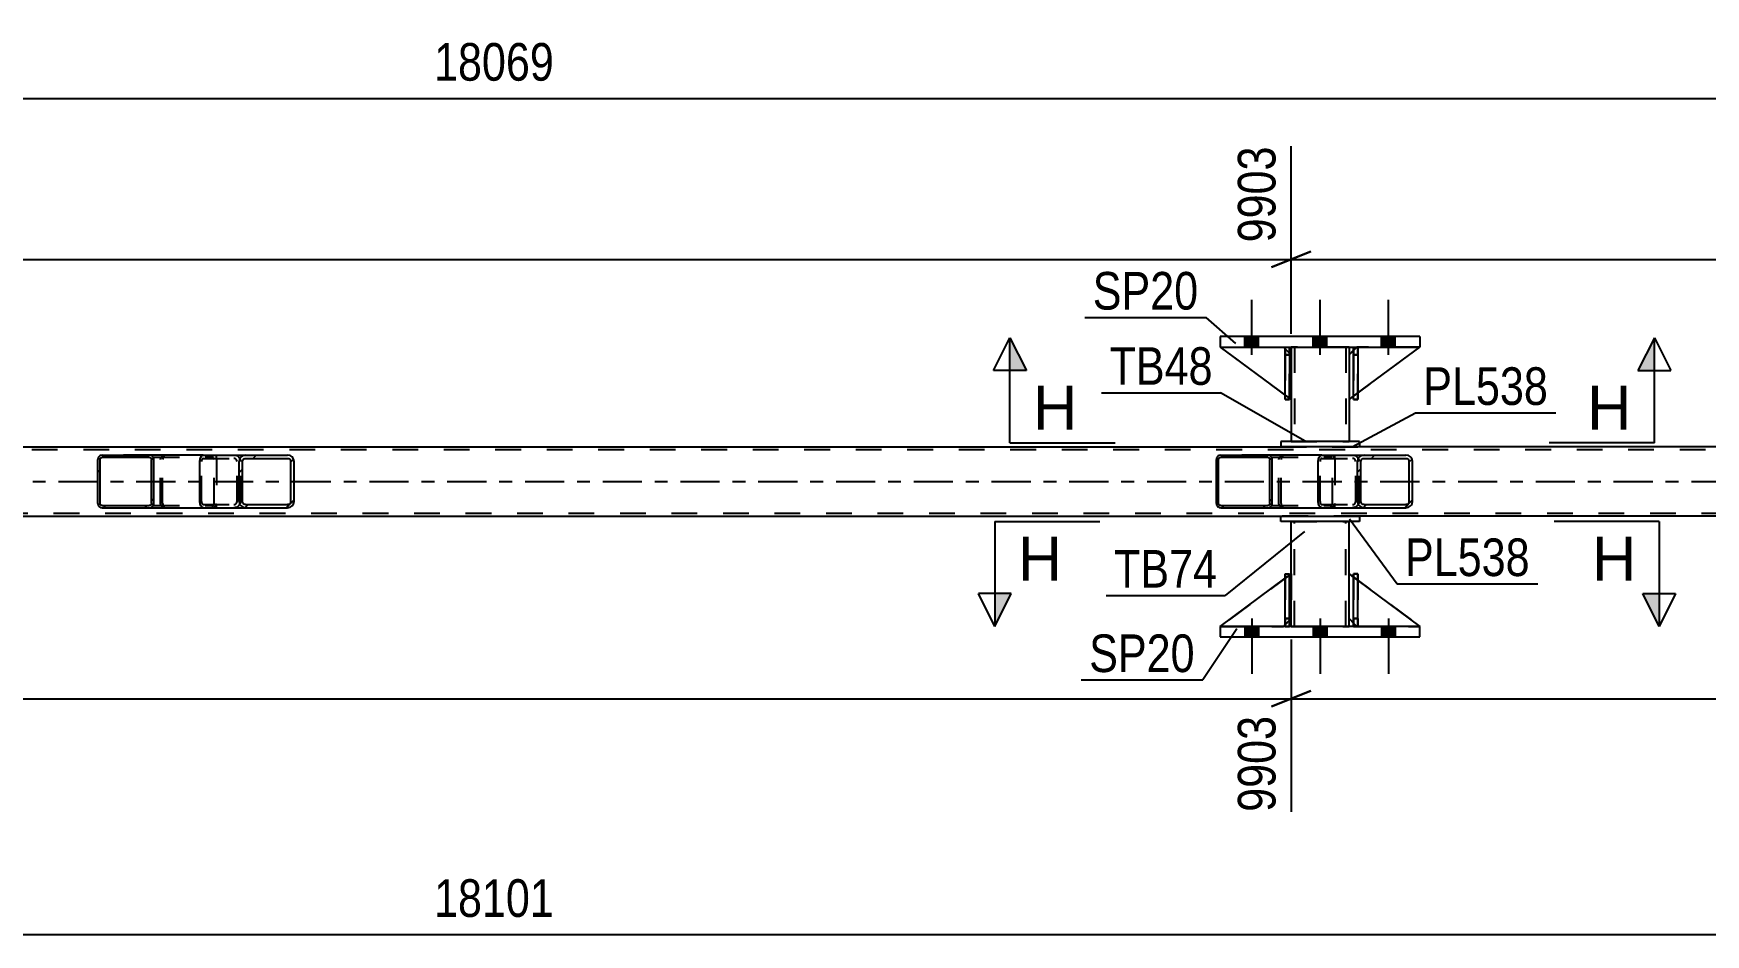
# Model space of a CAD drawing. Header units: millimetres. Extents: x 0 to 841, y 0 to 594.
# Drawn here: x 399.7 to 527, y 221.3 to 289.9 of the extents above; entities that cross this region are included whole.
import ezdxf

# ---------------------------------------------------------------- set-up
doc = ezdxf.new("R2010")
doc.units = ezdxf.units.MM
doc.linetypes.add('DXK_LINE_DOT2', pattern=[3.9198, 1.9599, -1.9599])
doc.linetypes.add('DXK_LINE_DOT3', pattern=[5.9187, 2.979, -0.9799, 0.9799, -0.9799])
doc.styles.add('Arial', font='ARIAL.TTF', dxfattribs={"height": 0.2})
doc.styles.add('Arial Narrow', font='ARIALN.TTF', dxfattribs={"height": 0.2})

# ---------------------------------------------------------------- blocks, each defined once
blk = doc.blocks.new('Part-318889761-4547 - 4349')
at = {"color": 2, "linetype": 'Continuous'}
for p, q in [((505.28, 244.75), (490.08, 244.75)), ((490.08, 244.75), (490.08, 243.95)), ((505.28, 243.95), (505.28, 244.75)), ((490.08, 243.95), (505.28, 243.95))]:
    blk.add_line(p, q, dxfattribs=at)
blk = doc.blocks.new('Part-318889761-4552 - 4349')
at = {"color": 2, "linetype": 'Continuous'}
for p, q in [((505.28, 266.83), (490.08, 266.83)), ((490.08, 266.83), (490.08, 266.03)), ((490.08, 266.03), (505.28, 266.03)), ((505.28, 266.83), (505.28, 266.03))]:
    blk.add_line(p, q, dxfattribs=at)
blk = doc.blocks.new('Bolt-318889761-4424 - 4349')
at = {"linetype": 'Continuous'}
for points in [[(491.96, 266.03), (493, 266.03), (493, 266.83), (491.96, 266.83)], [(491.96, 266.03), (493, 266.03), (493, 266.83), (491.96, 266.83)], [(491.96, 266.03), (493, 266.03), (493, 266.83), (491.96, 266.83)], [(497.16, 266.03), (498.2, 266.03), (498.2, 266.83), (497.16, 266.83)], [(497.16, 266.03), (498.2, 266.03), (498.2, 266.83), (497.16, 266.83)], [(502.36, 266.03), (503.4, 266.03), (503.4, 266.83), (502.36, 266.83)], [(502.36, 266.03), (503.4, 266.03), (503.4, 266.83), (502.36, 266.83)], [(502.36, 266.03), (503.4, 266.03), (503.4, 266.83), (502.36, 266.83)]]:
    blk.add_hatch(color=1, dxfattribs=at).paths.add_polyline_path(points)
at = {"color": 1, "linetype": 'Continuous'}
for p, q in [((492.48, 265.43), (492.48, 269.63)), ((492.48, 265.43), (492.48, 269.63)), ((492.48, 265.43), (492.48, 269.63)), ((497.68, 265.43), (497.68, 269.63)), ((497.68, 265.43), (497.68, 269.63)), ((502.88, 265.43), (502.88, 269.63)), ((502.88, 265.43), (502.88, 269.63)), ((502.88, 265.43), (502.88, 269.63)), ((491.96, 266.03), (491.96, 266.83)), ((491.96, 266.03), (491.96, 266.83)), ((491.96, 266.03), (491.96, 266.83)), ((493, 266.03), (493, 266.83)), ((493, 266.03), (493, 266.83)), ((493, 266.03), (493, 266.83)), ((497.16, 266.03), (497.16, 266.83)), ((497.16, 266.03), (497.16, 266.83)), ((498.2, 266.03), (498.2, 266.83)), ((498.2, 266.03), (498.2, 266.83)), ((502.36, 266.03), (502.36, 266.83)), ((502.36, 266.03), (502.36, 266.83)), ((502.36, 266.03), (502.36, 266.83)), ((503.4, 266.03), (503.4, 266.83)), ((503.4, 266.03), (503.4, 266.83)), ((503.4, 266.03), (503.4, 266.83))]:
    blk.add_line(p, q, dxfattribs=at)
blk = doc.blocks.new('Part-318889761-4557 - 4349')
at = {"color": 2, "linetype": 'Continuous'}
for p, q in [((500.23, 244.75), (500.23, 248.75)), ((500.23, 248.75), (500.55, 248.75)), ((500.55, 244.75), (500.55, 248.75)), ((500.23, 244.75), (500.23, 244.75)), ((500.23, 244.75), (500.55, 244.75))]:
    blk.add_line(p, q, dxfattribs=at)
at = {"color": 7, "linetype": 'DXK_LINE_DOT2'}
for p, q in [((500.23, 248.75), (500.23, 245.35)), ((500.55, 245.35), (500.55, 248.75)), ((500.23, 245.35), (500.23, 244.75)), ((500.23, 245.35), (500.55, 245.35)), ((500.55, 244.75), (500.55, 245.35))]:
    blk.add_line(p, q, dxfattribs=at)
blk = doc.blocks.new('Part-318889761-4434 - 4349')
at = {"linetype": 'Continuous'}
h = blk.add_hatch(dxfattribs=at)
h.set_pattern_fill('', scale=0.7, style=0, pattern_type=0)
h.set_pattern_definition([(45, (504.6769, 257.496), (-1.57154, 1.57154), [])])
h.paths.add_polyline_path([(504.72, 257.31), (504.68, 257.5), (504.57, 257.65), (504.4, 257.76), (504.21, 257.79), (501.03, 257.79), (500.84, 257.76), (500.67, 257.65), (500.56, 257.5), (500.53, 257.31), (500.53, 254.27), (500.56, 254.09), (500.67, 253.93), (500.84, 253.83), (501.03, 253.79), (504.21, 253.79), (504.4, 253.83), (504.57, 253.93), (504.68, 254.09), (504.72, 254.27)])
h.paths.add_polyline_path([(504.44, 254.18), (504.39, 254.1), (504.31, 254.05), (504.21, 254.03), (501.03, 254.03), (500.93, 254.05), (500.85, 254.1), (500.8, 254.18), (500.78, 254.27), (500.78, 257.31), (500.8, 257.4), (500.85, 257.48), (500.93, 257.53), (501.03, 257.55), (504.21, 257.55), (504.31, 257.53), (504.39, 257.48), (504.44, 257.4), (504.46, 257.31), (504.46, 254.27)])
at = {"color": 2, "linetype": 'Continuous'}
for p, q in [((497.53, 257.31), (497.55, 257.5)), ((497.53, 254.27), (497.53, 257.31)), ((497.55, 257.5), (497.61, 257.65)), ((497.61, 257.65), (497.7, 257.76)), ((497.7, 257.76), (497.8, 257.79)), ((497.8, 257.79), (501.03, 257.79)), ((500.56, 257.5), (500.53, 257.31)), ((500.53, 254.27), (500.53, 257.31)), ((500.78, 257.31), (500.8, 257.4)), ((500.78, 254.27), (500.78, 257.31)), ((500.8, 257.4), (500.85, 257.48)), ((501.03, 257.79), (500.84, 257.76)), ((500.85, 257.48), (500.93, 257.53)), ((500.93, 257.53), (501.03, 257.55)), ((501.03, 257.79), (504.21, 257.79)), ((501.03, 257.55), (504.21, 257.55)), ((504.4, 257.76), (504.21, 257.79)), ((504.21, 257.55), (504.31, 257.53)), ((504.31, 257.53), (504.39, 257.48)), ((504.39, 257.48), (504.44, 257.4)), ((504.44, 257.4), (504.46, 257.31)), ((504.46, 254.27), (504.46, 257.31)), ((504.72, 257.31), (504.68, 257.5)), ((504.72, 254.27), (504.72, 257.31)), ((497.55, 254.09), (497.53, 254.27)), ((497.61, 253.93), (497.55, 254.09)), ((497.7, 253.83), (497.61, 253.93)), ((497.8, 253.79), (497.7, 253.83)), ((497.8, 253.79), (501.03, 253.79)), ((500.53, 254.27), (500.56, 254.09)), ((500.8, 254.18), (500.78, 254.27)), ((500.85, 254.1), (500.8, 254.18)), ((500.84, 253.83), (501.03, 253.79)), ((500.93, 254.05), (500.85, 254.1)), ((501.03, 254.03), (500.93, 254.05)), ((501.03, 254.03), (504.21, 254.03)), ((501.03, 253.79), (504.21, 253.79)), ((504.31, 254.05), (504.21, 254.03)), ((504.21, 253.79), (504.4, 253.83)), ((504.39, 254.1), (504.31, 254.05)), ((504.44, 254.18), (504.39, 254.1)), ((504.46, 254.27), (504.44, 254.18)), ((504.68, 254.09), (504.72, 254.27))]:
    blk.add_line(p, q, dxfattribs=at)
at = {"color": 7, "linetype": 'DXK_LINE_DOT2'}
for p, q in [((497.68, 257.4), (497.67, 257.31)), ((497.67, 254.27), (497.67, 257.31)), ((497.71, 257.48), (497.68, 257.4)), ((497.75, 257.53), (497.71, 257.48)), ((497.8, 257.55), (497.75, 257.53)), ((497.8, 257.55), (504.21, 257.55)), ((498.79, 257.55), (498.79, 257.79)), ((500.14, 257.79), (500.33, 257.76)), ((500.23, 257.53), (500.14, 257.55)), ((500.31, 257.48), (500.23, 257.53)), ((500.37, 257.4), (500.31, 257.48)), ((500.39, 257.31), (500.37, 257.4)), ((500.39, 254.27), (500.39, 257.31)), ((500.6, 257.5), (500.64, 257.31)), ((500.64, 254.27), (500.64, 257.31)), ((501.03, 257.79), (504.21, 257.79)), ((497.67, 254.27), (497.68, 254.18)), ((497.68, 254.18), (497.71, 254.1)), ((497.71, 254.1), (497.75, 254.05)), ((497.75, 254.05), (497.8, 254.03)), ((497.8, 254.03), (504.21, 254.03)), ((498.79, 253.79), (498.79, 254.03)), ((500.14, 254.03), (500.23, 254.05)), ((500.33, 253.83), (500.14, 253.79)), ((500.23, 254.05), (500.31, 254.1)), ((500.31, 254.1), (500.37, 254.18)), ((500.37, 254.18), (500.39, 254.27)), ((500.64, 254.27), (500.6, 254.09)), ((501.03, 253.79), (504.21, 253.79))]:
    blk.add_line(p, q, dxfattribs=at)
for centre, start, end in [((500.15, 257.3), 23.8494, 68.8059), ((500.15, 254.29), 291.1941, 336.1506)]:
    blk.add_arc(centre, 0.492, start, end, dxfattribs=at)
at = {"color": 2, "linetype": 'Continuous'}
for centre, start, end in [((501.01, 257.3), 111.1941, 156.1506), ((504.23, 257.3), 23.8494, 68.8059), ((501.01, 254.29), 203.8494, 248.8059), ((504.23, 254.29), 291.1941, 336.1506)]:
    blk.add_arc(centre, 0.492, start, end, dxfattribs=at)
blk = doc.blocks.new('Bolt-318889761-4423 - 4349')
at = {"linetype": 'Continuous'}
for points in [[(493, 244.75), (491.96, 244.75), (491.96, 243.95), (493, 243.95)], [(493, 244.75), (491.96, 244.75), (491.96, 243.95), (493, 243.95)], [(493, 244.75), (491.96, 244.75), (491.96, 243.95), (493, 243.95)], [(498.2, 244.75), (497.16, 244.75), (497.16, 243.95), (498.2, 243.95)], [(498.2, 244.75), (497.16, 244.75), (497.16, 243.95), (498.2, 243.95)], [(503.4, 244.75), (502.36, 244.75), (502.36, 243.95), (503.4, 243.95)], [(503.4, 244.75), (502.36, 244.75), (502.36, 243.95), (503.4, 243.95)], [(503.4, 244.75), (502.36, 244.75), (502.36, 243.95), (503.4, 243.95)]]:
    blk.add_hatch(color=1, dxfattribs=at).paths.add_polyline_path(points)
at = {"color": 1, "linetype": 'Continuous'}
for p, q in [((491.96, 244.75), (491.96, 243.95)), ((491.96, 244.75), (491.96, 243.95)), ((491.96, 244.75), (491.96, 243.95)), ((492.48, 245.35), (492.48, 241.15)), ((492.48, 245.35), (492.48, 241.15)), ((492.48, 245.35), (492.48, 241.15)), ((493, 244.75), (493, 243.95)), ((493, 244.75), (493, 243.95)), ((493, 244.75), (493, 243.95)), ((497.16, 244.75), (497.16, 243.95)), ((497.16, 244.75), (497.16, 243.95)), ((497.68, 245.35), (497.68, 241.15)), ((497.68, 245.35), (497.68, 241.15)), ((498.2, 244.75), (498.2, 243.95)), ((498.2, 244.75), (498.2, 243.95)), ((502.36, 244.75), (502.36, 243.95)), ((502.36, 244.75), (502.36, 243.95)), ((502.36, 244.75), (502.36, 243.95)), ((502.88, 245.35), (502.88, 241.15)), ((502.88, 245.35), (502.88, 241.15)), ((502.88, 245.35), (502.88, 241.15)), ((503.4, 244.75), (503.4, 243.95)), ((503.4, 244.75), (503.4, 243.95)), ((503.4, 244.75), (503.4, 243.95))]:
    blk.add_line(p, q, dxfattribs=at)
blk = doc.blocks.new('Part-318889761-4553 - 4349')
at = {"color": 2, "linetype": 'Continuous'}
for p, q in [((499.88, 245.35), (499.88, 248.75)), ((499.88, 248.75), (500.23, 248.49)), ((500.55, 248.25), (505.28, 244.75)), ((499.88, 245.35), (500.23, 245))]:
    blk.add_line(p, q, dxfattribs=at)
at = {"color": 7, "linetype": 'DXK_LINE_DOT2'}
for p, q in [((500.23, 248.49), (500.55, 248.25)), ((500.23, 245), (500.48, 244.75)), ((500.48, 244.75), (505.28, 244.75)), ((505.28, 244.75), (505.28, 244.75)), ((505.28, 244.75), (505.28, 244.75))]:
    blk.add_line(p, q, dxfattribs=at)
blk = doc.blocks.new('Part-318889761-4554 - 4349')
at = {"color": 7, "linetype": 'DXK_LINE_DOT2'}
for p, q in [((499.88, 245.35), (499.88, 248.75)), ((499.88, 248.75), (505.28, 244.75)), ((500.48, 244.75), (499.88, 245.35)), ((505.28, 244.75), (500.48, 244.75))]:
    blk.add_line(p, q, dxfattribs=at)
blk = doc.blocks.new('Part-318889761-4556 - 4349')
at = {"color": 7, "linetype": 'DXK_LINE_DOT2'}
for p, q in [((495.48, 248.75), (490.08, 244.75)), ((495.48, 245.35), (495.48, 248.75)), ((495.48, 248.75), (495.48, 245.35)), ((490.08, 244.75), (494.88, 244.75)), ((494.88, 244.75), (495.48, 245.35)), ((495.48, 245.35), (494.88, 244.75)), ((495.48, 245.35), (495.48, 245.35))]:
    blk.add_line(p, q, dxfattribs=at)
blk = doc.blocks.new('Part-318889761-4433 - 4349')
at = {"color": 2, "linetype": 'Continuous'}
for p, q in [((245.46, 258.43), (494.68, 258.43)), ((664.95, 258.43), (500.68, 258.43)), ((245.46, 253.15), (494.68, 253.15)), ((664.95, 253.15), (500.68, 253.15))]:
    blk.add_line(p, q, dxfattribs=at)
at = {"color": 7, "linetype": 'DXK_LINE_DOT2'}
for p, q in [((762.2, 258.43), (494.68, 258.43)), ((494.68, 258.43), (500.68, 258.43)), ((762.2, 258.19), (99.45, 258.19)), ((99.45, 253.39), (762.2, 253.39)), ((500.68, 253.15), (494.68, 253.15))]:
    blk.add_line(p, q, dxfattribs=at)
at = {"color": 7, "linetype": 'DXK_LINE_DOT3'}
blk.add_line((99.79, 255.79), (762.2, 255.79), dxfattribs=at)
blk = doc.blocks.new('Part-318889761-4436 - 4349')
at = {"linetype": 'Continuous'}
h = blk.add_hatch(dxfattribs=at)
h.set_pattern_fill('', scale=0.7, style=0, pattern_type=0)
h.set_pattern_definition([(45, (494.0082, 257.5947), (-1.57154, 1.57154), [])])
h.paths.add_polyline_path([(494.03, 257.47), (494.01, 257.59), (493.93, 257.7), (493.82, 257.77), (493.69, 257.79), (490.12, 257.79), (489.99, 257.77), (489.88, 257.7), (489.8, 257.59), (489.78, 257.47), (489.78, 254.11), (489.8, 253.99), (489.88, 253.89), (489.99, 253.82), (490.12, 253.79), (493.69, 253.79), (493.82, 253.82), (493.93, 253.89), (494.01, 253.99), (494.03, 254.11)])
h.paths.add_polyline_path([(493.85, 254.05), (493.81, 254), (493.76, 253.96), (493.69, 253.95), (490.12, 253.95), (490.05, 253.96), (490, 254), (489.96, 254.05), (489.95, 254.11), (489.95, 257.47), (489.96, 257.53), (490, 257.59), (490.05, 257.62), (490.12, 257.63), (493.69, 257.63), (493.76, 257.62), (493.81, 257.59), (493.85, 257.53), (493.86, 257.47), (493.86, 254.11)])
at = {"color": 2, "linetype": 'Continuous'}
for p, q in [((489.8, 257.59), (489.78, 257.47)), ((489.78, 254.11), (489.78, 257.47)), ((489.95, 257.47), (489.96, 257.53)), ((489.95, 254.11), (489.95, 257.47)), ((489.96, 257.53), (490, 257.59)), ((490.12, 257.79), (489.99, 257.77)), ((490, 257.59), (490.05, 257.62)), ((490.05, 257.62), (490.12, 257.63)), ((490.12, 257.79), (493.69, 257.79)), ((490.12, 257.63), (493.69, 257.63)), ((497.8, 257.79), (493.69, 257.79)), ((493.82, 257.77), (493.69, 257.79)), ((493.69, 257.63), (493.76, 257.62)), ((493.76, 257.62), (493.81, 257.59)), ((493.81, 257.59), (493.85, 257.53)), ((493.85, 257.53), (493.86, 257.47)), ((493.86, 254.11), (493.86, 257.47)), ((494.03, 257.47), (494.01, 257.59)), ((494.03, 254.11), (494.03, 257.47)), ((489.78, 254.11), (489.8, 253.99)), ((489.96, 254.05), (489.95, 254.11)), ((490, 254), (489.96, 254.05)), ((489.99, 253.82), (490.12, 253.79)), ((490.05, 253.96), (490, 254)), ((490.12, 253.95), (490.05, 253.96)), ((490.12, 253.95), (493.69, 253.95)), ((490.12, 253.79), (493.69, 253.79)), ((493.76, 253.96), (493.69, 253.95)), ((493.69, 253.79), (493.82, 253.82)), ((493.69, 253.79), (497.8, 253.79)), ((493.81, 254), (493.76, 253.96)), ((493.85, 254.05), (493.81, 254)), ((493.86, 254.11), (493.85, 254.05)), ((494.01, 253.99), (494.03, 254.11))]:
    blk.add_line(p, q, dxfattribs=at)
at = {"color": 7, "linetype": 'DXK_LINE_DOT2'}
for p, q in [((493.69, 257.79), (490.12, 257.79)), ((490.12, 257.63), (498.45, 257.63)), ((494.54, 257.47), (494.56, 257.59)), ((494.54, 254.11), (494.54, 257.47)), ((494.72, 257.53), (494.71, 257.47)), ((494.71, 254.11), (494.71, 257.47)), ((494.76, 257.59), (494.72, 257.53)), ((494.75, 257.77), (494.88, 257.79)), ((494.81, 257.62), (494.76, 257.59)), ((494.88, 257.63), (494.81, 257.62)), ((497.8, 257.79), (498.45, 257.79)), ((498.45, 257.79), (498.58, 257.77)), ((498.52, 257.62), (498.45, 257.63)), ((498.57, 257.59), (498.52, 257.62)), ((498.61, 257.53), (498.57, 257.59)), ((498.62, 257.47), (498.61, 257.53)), ((498.62, 254.11), (498.62, 257.47)), ((498.77, 257.59), (498.79, 257.5)), ((498.79, 257.5), (498.79, 257.47)), ((498.79, 257.47), (498.79, 254.11)), ((490.12, 253.95), (498.45, 253.95)), ((490.12, 253.79), (493.69, 253.79)), ((494.56, 253.99), (494.54, 254.11)), ((494.71, 254.11), (494.72, 254.05)), ((494.72, 254.05), (494.76, 254)), ((494.88, 253.79), (494.75, 253.82)), ((494.76, 254), (494.77, 253.99)), ((494.77, 253.99), (494.81, 253.96)), ((494.81, 253.96), (494.88, 253.95)), ((497.8, 253.79), (498.45, 253.79)), ((498.45, 253.95), (498.52, 253.96)), ((498.58, 253.82), (498.45, 253.79)), ((498.52, 253.96), (498.57, 254)), ((498.57, 254), (498.61, 254.05)), ((498.61, 254.05), (498.62, 254.11)), ((498.79, 254.11), (498.77, 253.99))]:
    blk.add_line(p, q, dxfattribs=at)
at = {"color": 2, "linetype": 'Continuous'}
for centre, start, end in [((490.1, 257.46), 110.7583, 155.68), ((493.71, 257.46), 24.32, 69.2417), ((490.1, 254.13), 204.32, 249.2417), ((493.71, 254.13), 290.7583, 335.68)]:
    blk.add_arc(centre, 0.331, start, end, dxfattribs=at)
at = {"color": 7, "linetype": 'DXK_LINE_DOT2'}
for centre, start, end in [((494.86, 257.46), 110.7583, 155.68), ((498.47, 257.46), 24.32, 69.2417), ((494.86, 254.13), 204.32, 249.2417), ((498.47, 254.13), 290.7583, 335.68)]:
    blk.add_arc(centre, 0.331, start, end, dxfattribs=at)
blk = doc.blocks.new('Part-318889761-4565 - 4349')
at = {"color": 2, "linetype": 'Continuous'}
for p, q in [((495.48, 248.75), (495.48, 252.75)), ((499.88, 248.75), (499.88, 252.75)), ((495.48, 244.75), (495.48, 245.35)), ((499.88, 244.75), (499.88, 245.35))]:
    blk.add_line(p, q, dxfattribs=at)
at = {"color": 7, "linetype": 'DXK_LINE_DOT2'}
for p, q in [((495.48, 252.75), (499.88, 252.75)), ((495.72, 244.75), (495.72, 252.75)), ((499.64, 244.75), (499.64, 252.75)), ((495.48, 245.35), (495.48, 248.75)), ((499.88, 245.35), (499.88, 248.75)), ((495.48, 244.75), (499.88, 244.75))]:
    blk.add_line(p, q, dxfattribs=at)
blk = doc.blocks.new('Part-318889761-4559 - 4349')
at = {"color": 7, "linetype": 'DXK_LINE_DOT2'}
for p, q in [((500.55, 248.75), (500.23, 248.75)), ((500.23, 245.35), (500.23, 248.75)), ((500.23, 248.75), (500.23, 244.75)), ((500.55, 248.75), (500.55, 245.35)), ((500.55, 244.75), (500.55, 248.75)), ((500.55, 245.35), (500.23, 245.35)), ((500.23, 244.75), (500.23, 245.35)), ((500.55, 244.75), (500.23, 244.75)), ((500.55, 245.35), (500.55, 244.75)), ((500.55, 244.75), (500.55, 244.75))]:
    blk.add_line(p, q, dxfattribs=at)
blk = doc.blocks.new('Part-318889761-4555 - 4349')
at = {"color": 2, "linetype": 'Continuous'}
for p, q in [((490.08, 244.75), (495.03, 248.42)), ((495.35, 248.66), (495.48, 248.75)), ((495.48, 245.35), (495.48, 248.75)), ((494.88, 244.75), (495.03, 244.91)), ((495.35, 245.23), (495.48, 245.35)), ((495.48, 245.35), (495.48, 245.35))]:
    blk.add_line(p, q, dxfattribs=at)
at = {"color": 7, "linetype": 'DXK_LINE_DOT2'}
for p, q in [((495.03, 248.42), (495.35, 248.66)), ((495.35, 248.66), (495.35, 248.66)), ((495.48, 245.35), (495.48, 248.75)), ((490.08, 244.75), (494.88, 244.75)), ((495.48, 245.35), (494.88, 244.75)), ((495.03, 244.91), (495.35, 245.23))]:
    blk.add_line(p, q, dxfattribs=at)
blk = doc.blocks.new('Part-318889761-4558 - 4349')
at = {"color": 2, "linetype": 'Continuous'}
for p, q in [((495.03, 244.75), (495.03, 248.75)), ((495.03, 248.75), (495.35, 248.75)), ((495.35, 244.75), (495.35, 248.75)), ((495.03, 244.75), (495.03, 244.75)), ((495.03, 244.75), (495.35, 244.75))]:
    blk.add_line(p, q, dxfattribs=at)
at = {"color": 7, "linetype": 'DXK_LINE_DOT2'}
for p, q in [((495.03, 248.75), (495.03, 245.35)), ((495.35, 245.35), (495.35, 248.75)), ((495.03, 245.35), (495.03, 244.75)), ((495.03, 245.35), (495.35, 245.35)), ((495.35, 244.75), (495.35, 245.35))]:
    blk.add_line(p, q, dxfattribs=at)
blk = doc.blocks.new('Part-318889761-4560 - 4349')
at = {"color": 7, "linetype": 'DXK_LINE_DOT2'}
for p, q in [((495.03, 248.75), (495.35, 248.75)), ((495.03, 245.35), (495.03, 248.75)), ((495.03, 248.75), (495.03, 244.75)), ((495.35, 248.75), (495.35, 245.35)), ((495.35, 244.75), (495.35, 248.66)), ((495.35, 245.35), (495.03, 245.35)), ((495.03, 244.75), (495.03, 245.35)), ((495.35, 244.75), (495.03, 244.75)), ((495.35, 245.35), (495.35, 244.75)), ((495.35, 244.75), (495.35, 244.75))]:
    blk.add_line(p, q, dxfattribs=at)
blk = doc.blocks.new('Part-318889761-4570 - 4349')
at = {"color": 2, "linetype": 'Continuous'}
for p, q in [((494.68, 253.15), (500.68, 253.15)), ((494.68, 252.75), (494.68, 253.15)), ((500.68, 252.75), (494.68, 252.75)), ((500.68, 253.15), (500.68, 252.75))]:
    blk.add_line(p, q, dxfattribs=at)
blk = doc.blocks.new('Part-318889761-4571 - 4349')
at = {"color": 7, "linetype": 'DXK_LINE_DOT2'}
for p, q in [((500.23, 265.79), (500.48, 266.03)), ((500.48, 266.03), (505.28, 266.03)), ((500.23, 262.29), (500.55, 262.53))]:
    blk.add_line(p, q, dxfattribs=at)
at = {"color": 2, "linetype": 'Continuous'}
for p, q in [((500.55, 262.53), (505.28, 266.03)), ((499.88, 265.43), (500.23, 265.79)), ((499.88, 265.43), (499.88, 262.03)), ((499.88, 262.03), (500.23, 262.29))]:
    blk.add_line(p, q, dxfattribs=at)
blk = doc.blocks.new('Part-318889761-4572 - 4349')
at = {"color": 7, "linetype": 'DXK_LINE_DOT2'}
for p, q in [((500.48, 266.03), (499.88, 265.43)), ((499.88, 262.03), (505.28, 266.03)), ((505.28, 266.03), (500.48, 266.03)), ((499.88, 265.43), (499.88, 262.03))]:
    blk.add_line(p, q, dxfattribs=at)
blk = doc.blocks.new('Part-318889761-4573 - 4349')
at = {"color": 2, "linetype": 'Continuous'}
for p, q in [((490.08, 266.03), (495.03, 262.36)), ((494.88, 266.03), (495.03, 265.88)), ((495.35, 265.56), (495.48, 265.43)), ((495.48, 265.43), (495.48, 265.43)), ((495.48, 265.43), (495.48, 262.03)), ((495.35, 262.13), (495.48, 262.03)), ((495.48, 262.03), (495.48, 262.03))]:
    blk.add_line(p, q, dxfattribs=at)
at = {"color": 7, "linetype": 'DXK_LINE_DOT2'}
for p, q in [((490.08, 266.03), (494.88, 266.03)), ((494.88, 266.03), (495.48, 265.43)), ((495.03, 265.88), (495.35, 265.56)), ((495.48, 265.43), (495.48, 262.03)), ((495.03, 262.36), (495.35, 262.13))]:
    blk.add_line(p, q, dxfattribs=at)
blk = doc.blocks.new('Part-318889761-4574 - 4349')
at = {"color": 7, "linetype": 'DXK_LINE_DOT2'}
for p, q in [((495.48, 262.03), (490.08, 266.03)), ((490.08, 266.03), (494.88, 266.03)), ((494.88, 266.03), (495.48, 265.43)), ((495.48, 265.43), (494.88, 266.03)), ((495.48, 265.43), (495.48, 262.03)), ((495.48, 265.43), (495.48, 265.43)), ((495.48, 265.43), (495.48, 262.03))]:
    blk.add_line(p, q, dxfattribs=at)
blk = doc.blocks.new('Part-318889761-4575 - 4349')
at = {"color": 2, "linetype": 'Continuous'}
for p, q in [((500.23, 266.03), (500.55, 266.03)), ((500.23, 262.03), (500.23, 266.03)), ((500.55, 266.03), (500.55, 266.03)), ((500.55, 266.03), (500.55, 262.03)), ((500.55, 262.03), (500.23, 262.03))]:
    blk.add_line(p, q, dxfattribs=at)
at = {"color": 7, "linetype": 'DXK_LINE_DOT2'}
for p, q in [((500.23, 265.43), (500.23, 266.03)), ((500.55, 265.43), (500.55, 266.03)), ((500.55, 266.03), (500.55, 266.03)), ((500.55, 265.43), (500.23, 265.43)), ((500.23, 265.43), (500.23, 262.03)), ((500.55, 262.03), (500.55, 265.43))]:
    blk.add_line(p, q, dxfattribs=at)
blk = doc.blocks.new('Part-318889761-4576 - 4349')
at = {"color": 2, "linetype": 'Continuous'}
for p, q in [((495.03, 266.03), (495.35, 266.03)), ((495.03, 262.03), (495.03, 266.03)), ((495.35, 266.03), (495.35, 266.03)), ((495.35, 266.03), (495.35, 262.03)), ((495.35, 262.03), (495.03, 262.03))]:
    blk.add_line(p, q, dxfattribs=at)
at = {"color": 7, "linetype": 'DXK_LINE_DOT2'}
for p, q in [((495.03, 265.43), (495.03, 266.03)), ((495.35, 265.43), (495.35, 266.03)), ((495.35, 266.03), (495.35, 266.03)), ((495.35, 265.43), (495.03, 265.43)), ((495.03, 265.43), (495.03, 262.03)), ((495.35, 262.03), (495.35, 265.43))]:
    blk.add_line(p, q, dxfattribs=at)
blk = doc.blocks.new('Part-318889761-4577 - 4349')
at = {"color": 7, "linetype": 'DXK_LINE_DOT2'}
for p, q in [((500.23, 265.43), (500.23, 266.03)), ((500.23, 266.03), (500.23, 266.03)), ((500.23, 266.03), (500.23, 262.03)), ((500.23, 266.03), (500.55, 266.03)), ((500.55, 265.43), (500.55, 266.03)), ((500.55, 262.03), (500.55, 266.03)), ((500.23, 262.03), (500.23, 265.43)), ((500.23, 265.43), (500.55, 265.43)), ((500.55, 265.43), (500.55, 262.03)), ((500.23, 262.03), (500.55, 262.03))]:
    blk.add_line(p, q, dxfattribs=at)
blk = doc.blocks.new('Part-318889761-4578 - 4349')
at = {"color": 7, "linetype": 'DXK_LINE_DOT2'}
for p, q in [((495.03, 265.43), (495.03, 266.03)), ((495.03, 266.03), (495.03, 266.03)), ((495.03, 266.03), (495.03, 262.03)), ((495.03, 266.03), (495.35, 266.03)), ((495.35, 265.43), (495.35, 266.03)), ((495.35, 262.03), (495.35, 266.03)), ((495.03, 262.03), (495.03, 265.43)), ((495.03, 265.43), (495.35, 265.43)), ((495.35, 265.43), (495.35, 262.03)), ((495.03, 262.03), (495.35, 262.03))]:
    blk.add_line(p, q, dxfattribs=at)
blk = doc.blocks.new('Part-318889761-4583 - 4349')
at = {"color": 2, "linetype": 'Continuous'}
for p, q in [((495.48, 266.03), (495.48, 265.43)), ((499.88, 266.03), (499.88, 265.43)), ((495.48, 262.03), (495.48, 258.83)), ((499.88, 262.03), (499.88, 258.83))]:
    blk.add_line(p, q, dxfattribs=at)
at = {"color": 7, "linetype": 'DXK_LINE_DOT2'}
for p, q in [((499.88, 266.03), (495.48, 266.03)), ((495.72, 266.03), (495.72, 258.83)), ((499.64, 266.03), (499.64, 258.83)), ((495.48, 265.43), (495.48, 262.03)), ((499.88, 265.43), (499.88, 262.03)), ((495.48, 258.83), (499.88, 258.83))]:
    blk.add_line(p, q, dxfattribs=at)
blk = doc.blocks.new('Part-318889761-4588 - 4349')
at = {"color": 2, "linetype": 'Continuous'}
for p, q in [((500.68, 258.83), (494.68, 258.83)), ((494.68, 258.83), (494.68, 258.43)), ((500.68, 258.43), (494.68, 258.43)), ((500.68, 258.83), (500.68, 258.43))]:
    blk.add_line(p, q, dxfattribs=at)
blk = doc.blocks.new('Part-318889761-4646 - 4349')
at = {"linetype": 'Continuous'}
h = blk.add_hatch(dxfattribs=at)
h.set_pattern_fill('', scale=0.7, style=0, pattern_type=0)
h.set_pattern_definition([(45, (419.5426, 257.496), (-1.57154, 1.57154), [])])
h.paths.add_polyline_path([(419.58, 257.31), (419.54, 257.5), (419.43, 257.65), (419.27, 257.76), (419.08, 257.79), (415.89, 257.79), (415.7, 257.76), (415.54, 257.65), (415.43, 257.5), (415.39, 257.31), (415.39, 254.27), (415.43, 254.09), (415.54, 253.93), (415.7, 253.83), (415.89, 253.79), (419.08, 253.79), (419.27, 253.83), (419.43, 253.93), (419.54, 254.09), (419.58, 254.27)])
h.paths.add_polyline_path([(419.31, 254.18), (419.26, 254.1), (419.17, 254.05), (419.08, 254.03), (415.89, 254.03), (415.8, 254.05), (415.72, 254.1), (415.66, 254.18), (415.64, 254.27), (415.64, 257.31), (415.66, 257.4), (415.72, 257.48), (415.8, 257.53), (415.89, 257.55), (419.08, 257.55), (419.17, 257.53), (419.26, 257.48), (419.31, 257.4), (419.33, 257.31), (419.33, 254.27)])
at = {"color": 2, "linetype": 'Continuous'}
for p, q in [((412.4, 257.31), (412.42, 257.5)), ((412.4, 254.27), (412.4, 257.31)), ((412.42, 257.5), (412.48, 257.65)), ((412.48, 257.65), (412.56, 257.76)), ((412.56, 257.76), (412.67, 257.79)), ((412.67, 257.79), (415.89, 257.79)), ((415.43, 257.5), (415.39, 257.31)), ((415.39, 254.27), (415.39, 257.31)), ((415.64, 257.31), (415.66, 257.4)), ((415.64, 254.27), (415.64, 257.31)), ((415.66, 257.4), (415.72, 257.48)), ((415.89, 257.79), (415.7, 257.76)), ((415.72, 257.48), (415.8, 257.53)), ((415.8, 257.53), (415.89, 257.55)), ((415.89, 257.79), (419.08, 257.79)), ((415.89, 257.55), (419.08, 257.55)), ((419.27, 257.76), (419.08, 257.79)), ((419.08, 257.55), (419.17, 257.53)), ((419.17, 257.53), (419.26, 257.48)), ((419.26, 257.48), (419.31, 257.4)), ((419.31, 257.4), (419.33, 257.31)), ((419.33, 254.27), (419.33, 257.31)), ((419.58, 257.31), (419.54, 257.5)), ((419.58, 254.27), (419.58, 257.31)), ((412.42, 254.09), (412.4, 254.27)), ((412.48, 253.93), (412.42, 254.09)), ((412.56, 253.83), (412.48, 253.93)), ((412.67, 253.79), (412.56, 253.83)), ((412.67, 253.79), (415.89, 253.79)), ((415.39, 254.27), (415.43, 254.09)), ((415.66, 254.18), (415.64, 254.27)), ((415.72, 254.1), (415.66, 254.18)), ((415.7, 253.83), (415.89, 253.79)), ((415.8, 254.05), (415.72, 254.1)), ((415.89, 254.03), (415.8, 254.05)), ((415.89, 254.03), (419.08, 254.03)), ((415.89, 253.79), (419.08, 253.79)), ((419.17, 254.05), (419.08, 254.03)), ((419.08, 253.79), (419.27, 253.83)), ((419.26, 254.1), (419.17, 254.05)), ((419.31, 254.18), (419.26, 254.1)), ((419.33, 254.27), (419.31, 254.18)), ((419.54, 254.09), (419.58, 254.27))]:
    blk.add_line(p, q, dxfattribs=at)
at = {"color": 7, "linetype": 'DXK_LINE_DOT2'}
for p, q in [((412.54, 257.4), (412.53, 257.31)), ((412.53, 254.27), (412.53, 257.31)), ((412.57, 257.48), (412.54, 257.4)), ((412.62, 257.53), (412.57, 257.48)), ((412.67, 257.55), (412.62, 257.53)), ((412.67, 257.55), (419.08, 257.55)), ((413.66, 257.55), (413.66, 257.79)), ((415, 257.79), (415.19, 257.76)), ((415.1, 257.53), (415, 257.55)), ((415.18, 257.48), (415.1, 257.53)), ((415.23, 257.4), (415.18, 257.48)), ((415.25, 257.31), (415.23, 257.4)), ((415.25, 254.27), (415.25, 257.31)), ((415.47, 257.5), (415.5, 257.31)), ((415.5, 254.27), (415.5, 257.31)), ((415.89, 257.79), (419.08, 257.79)), ((412.53, 254.27), (412.54, 254.18)), ((412.54, 254.18), (412.57, 254.1)), ((412.57, 254.1), (412.62, 254.05)), ((412.62, 254.05), (412.67, 254.03)), ((412.67, 254.03), (419.08, 254.03)), ((413.66, 253.79), (413.66, 254.03)), ((415, 254.03), (415.1, 254.05)), ((415.19, 253.83), (415, 253.79)), ((415.1, 254.05), (415.18, 254.1)), ((415.18, 254.1), (415.23, 254.18)), ((415.23, 254.18), (415.25, 254.27)), ((415.5, 254.27), (415.47, 254.09)), ((415.89, 253.79), (419.08, 253.79))]:
    blk.add_line(p, q, dxfattribs=at)
for centre, start, end in [((415.02, 257.3), 23.8494, 68.8059), ((415.02, 254.29), 291.1941, 336.1506)]:
    blk.add_arc(centre, 0.492, start, end, dxfattribs=at)
at = {"color": 2, "linetype": 'Continuous'}
for centre, start, end in [((415.88, 257.3), 111.1941, 156.1506), ((419.09, 257.3), 23.8494, 68.8059), ((415.88, 254.29), 203.8494, 248.8059), ((419.09, 254.29), 291.1941, 336.1506)]:
    blk.add_arc(centre, 0.492, start, end, dxfattribs=at)
blk = doc.blocks.new('Part-318889761-4652 - 4349')
at = {"linetype": 'Continuous'}
h = blk.add_hatch(dxfattribs=at)
h.set_pattern_fill('', scale=0.7, style=0, pattern_type=0)
h.set_pattern_definition([(45, (408.8739, 257.5947), (-1.57154, 1.57154), [])])
h.paths.add_polyline_path([(408.9, 257.47), (408.87, 257.59), (408.8, 257.7), (408.69, 257.77), (408.56, 257.79), (404.98, 257.79), (404.85, 257.77), (404.74, 257.7), (404.67, 257.59), (404.64, 257.47), (404.64, 254.11), (404.67, 253.99), (404.74, 253.89), (404.85, 253.82), (404.98, 253.79), (408.56, 253.79), (408.69, 253.82), (408.8, 253.89), (408.87, 253.99), (408.9, 254.11)])
h.paths.add_polyline_path([(408.72, 254.05), (408.68, 254), (408.62, 253.96), (408.56, 253.95), (404.98, 253.95), (404.92, 253.96), (404.86, 254), (404.83, 254.05), (404.81, 254.11), (404.81, 257.47), (404.83, 257.53), (404.86, 257.59), (404.92, 257.62), (404.98, 257.63), (408.56, 257.63), (408.62, 257.62), (408.68, 257.59), (408.72, 257.53), (408.73, 257.47), (408.73, 254.11)])
at = {"color": 2, "linetype": 'Continuous'}
for p, q in [((404.67, 257.59), (404.64, 257.47)), ((404.64, 254.11), (404.64, 257.47)), ((404.81, 257.47), (404.83, 257.53)), ((404.81, 254.11), (404.81, 257.47)), ((404.83, 257.53), (404.86, 257.59)), ((404.98, 257.79), (404.85, 257.77)), ((404.86, 257.59), (404.92, 257.62)), ((404.92, 257.62), (404.98, 257.63)), ((404.98, 257.79), (408.56, 257.79)), ((404.98, 257.63), (408.56, 257.63)), ((412.67, 257.79), (408.56, 257.79)), ((408.69, 257.77), (408.56, 257.79)), ((408.56, 257.63), (408.62, 257.62)), ((408.62, 257.62), (408.68, 257.59)), ((408.68, 257.59), (408.72, 257.53)), ((408.72, 257.53), (408.73, 257.47)), ((408.73, 254.11), (408.73, 257.47)), ((408.9, 257.47), (408.87, 257.59)), ((408.9, 254.11), (408.9, 257.47)), ((404.64, 254.11), (404.67, 253.99)), ((404.83, 254.05), (404.81, 254.11)), ((404.86, 254), (404.83, 254.05)), ((404.85, 253.82), (404.98, 253.79)), ((404.92, 253.96), (404.86, 254)), ((404.98, 253.95), (404.92, 253.96)), ((404.98, 253.95), (408.56, 253.95)), ((404.98, 253.79), (408.56, 253.79)), ((408.62, 253.96), (408.56, 253.95)), ((408.56, 253.79), (408.69, 253.82)), ((408.56, 253.79), (412.67, 253.79)), ((408.68, 254), (408.62, 253.96)), ((408.72, 254.05), (408.68, 254)), ((408.73, 254.11), (408.72, 254.05)), ((408.87, 253.99), (408.9, 254.11))]:
    blk.add_line(p, q, dxfattribs=at)
at = {"color": 7, "linetype": 'DXK_LINE_DOT2'}
for p, q in [((408.56, 257.79), (404.98, 257.79)), ((404.98, 257.63), (413.32, 257.63)), ((409.4, 257.47), (409.43, 257.59)), ((409.4, 254.11), (409.4, 257.47)), ((409.59, 257.53), (409.57, 257.47)), ((409.57, 254.11), (409.57, 257.47)), ((409.62, 257.59), (409.59, 257.53)), ((409.61, 257.77), (409.74, 257.79)), ((409.68, 257.62), (409.62, 257.59)), ((409.74, 257.63), (409.68, 257.62)), ((412.67, 257.79), (413.32, 257.79)), ((413.32, 257.79), (413.45, 257.77)), ((413.38, 257.62), (413.32, 257.63)), ((413.44, 257.59), (413.38, 257.62)), ((413.48, 257.53), (413.44, 257.59)), ((413.49, 257.47), (413.48, 257.53)), ((413.49, 254.11), (413.49, 257.47)), ((413.63, 257.59), (413.65, 257.5)), ((413.65, 257.5), (413.66, 257.47)), ((413.66, 257.47), (413.66, 254.11)), ((404.98, 253.95), (413.32, 253.95)), ((404.98, 253.79), (408.56, 253.79)), ((409.43, 253.99), (409.4, 254.11)), ((409.57, 254.11), (409.59, 254.05)), ((409.59, 254.05), (409.62, 254)), ((409.74, 253.79), (409.61, 253.82)), ((409.62, 254), (409.64, 253.99)), ((409.64, 253.99), (409.68, 253.96)), ((409.68, 253.96), (409.74, 253.95)), ((412.67, 253.79), (413.32, 253.79)), ((413.32, 253.95), (413.38, 253.96)), ((413.45, 253.82), (413.32, 253.79)), ((413.38, 253.96), (413.44, 254)), ((413.44, 254), (413.48, 254.05)), ((413.48, 254.05), (413.49, 254.11)), ((413.66, 254.11), (413.63, 253.99))]:
    blk.add_line(p, q, dxfattribs=at)
at = {"color": 2, "linetype": 'Continuous'}
for centre, start, end in [((404.97, 257.46), 110.7583, 155.68), ((408.57, 257.46), 24.32, 69.2417), ((404.97, 254.13), 204.32, 249.2417), ((408.57, 254.13), 290.7583, 335.68)]:
    blk.add_arc(centre, 0.331, start, end, dxfattribs=at)
at = {"color": 7, "linetype": 'DXK_LINE_DOT2'}
for centre, start, end in [((409.73, 257.46), 110.7583, 155.68), ((409.73, 254.13), 204.32, 249.2417), ((413.33, 254.13), 290.7583, 335.68)]:
    blk.add_arc(centre, 0.331, start, end, dxfattribs=at)
blk = doc.blocks.new('StraightDimension-318889761-34779 - 4349')
at = {"color": 7, "linetype": 'Continuous'}
blk.add_line((98.78, 284.96), (770.82, 284.96), dxfattribs=at)
at = {"color": 0}
blk.add_wipeout([(439.97, 285.71), (439.97, 289.91), (429.63, 289.91), (429.63, 285.71)], dxfattribs=at)
at = {"color": 3, "style": 'Arial Narrow'}
blk.add_text('18069', height=2.863, dxfattribs=at).set_placement((430.23, 286.31))
blk = doc.blocks.new('StraightDimension-318889761-4704 - 4349')
at = {"color": 7, "linetype": 'Continuous'}
blk.add_line((98.15, 221.29), (771.46, 221.29), dxfattribs=at)
at = {"color": 0}
blk.add_wipeout([(439.97, 222.04), (439.97, 226.24), (429.63, 226.24), (429.63, 222.04)], dxfattribs=at)
at = {"color": 3, "style": 'Arial Narrow'}
blk.add_text('18101', height=2.863, dxfattribs=at).set_placement((430.23, 222.64))
blk = doc.blocks.new('StraightDimension-318889761-38034 - 4349')
at = {"color": 7, "linetype": 'Continuous'}
for p, q in [((495.48, 267.03), (495.48, 281.31)), ((496.98, 273.3), (493.98, 272.1)), ((495.48, 272.7), (665.75, 272.7))]:
    blk.add_line(p, q, dxfattribs=at)
blk = doc.blocks.new('StraightDimension-318889761-38035 - 4349')
at = {"color": 7, "linetype": 'Continuous'}
for p, q in [((495.48, 267.03), (495.48, 281.31)), ((240.26, 272.7), (495.48, 272.7)), ((493.98, 272.1), (496.98, 273.3))]:
    blk.add_line(p, q, dxfattribs=at)
at = {"color": 0, "linetype": 'Continuous'}
blk.add_wipeout([(494.88, 281.91), (490.68, 281.91), (490.68, 273.4), (494.88, 273.4)], dxfattribs=at)
at = {"color": 3, "linetype": 'Continuous', "style": 'Arial Narrow'}
blk.add_text('9903', height=2.863, rotation=90.0002, dxfattribs=at).set_placement((494.28, 274))
blk = doc.blocks.new('StraightDimension-318889761-38122 - 4349')
at = {"color": 7, "linetype": 'Continuous'}
for p, q in [((495.48, 243.75), (495.48, 230.64)), ((496.98, 239.85), (493.98, 238.65)), ((495.48, 239.25), (665.75, 239.25))]:
    blk.add_line(p, q, dxfattribs=at)
blk = doc.blocks.new('StraightDimension-318889761-38123 - 4349')
at = {"color": 7, "linetype": 'Continuous'}
for p, q in [((495.48, 243.75), (495.48, 230.64)), ((493.98, 238.65), (496.98, 239.85)), ((240.26, 239.25), (495.48, 239.25))]:
    blk.add_line(p, q, dxfattribs=at)
at = {"color": 0, "linetype": 'Continuous'}
blk.add_wipeout([(494.88, 238.55), (490.68, 238.55), (490.68, 230.04), (494.88, 230.04)], dxfattribs=at)
at = {"color": 3, "linetype": 'Continuous', "style": 'Arial Narrow'}
blk.add_text('9903', height=2.863, rotation=90.0002, dxfattribs=at).set_placement((494.28, 230.64))
blk = doc.blocks.new('SectionMark-318889761-4802 - 4349')
at = {"linetype": 'Continuous'}
for points in [[(472.92, 247.25), (474.17, 247.25), (472.92, 244.75)], [(522.24, 247.25), (523.49, 247.25), (523.49, 244.75)]]:
    blk.add_hatch(color=6, dxfattribs=at).paths.add_polyline_path(points)
at = {"color": 6, "linetype": 'Continuous'}
for p, q in [((472.92, 252.75), (480.92, 252.75)), ((472.92, 252.75), (472.92, 244.75)), ((523.49, 252.75), (515.49, 252.75)), ((523.49, 252.75), (523.49, 244.75)), ((472.92, 244.75), (471.67, 247.25)), ((474.17, 247.25), (471.67, 247.25)), ((472.92, 244.75), (474.17, 247.25)), ((522.24, 247.25), (524.74, 247.25)), ((523.49, 244.75), (522.24, 247.25)), ((524.74, 247.25), (523.49, 244.75))]:
    blk.add_line(p, q, dxfattribs=at)
at = {"color": 0, "linetype": 'Continuous'}
for points in [[(478.04, 248.25), (478.04, 251.75), (474.67, 251.75), (474.67, 248.25)], [(521.74, 248.25), (521.74, 251.75), (518.37, 251.75), (518.37, 248.25)]]:
    blk.add_wipeout(points, dxfattribs=at)
at = {"color": 3, "linetype": 'Continuous', "style": 'Arial'}
for p in [(474.67, 248.25), (518.37, 248.25)]:
    blk.add_text('H', height=3.34, dxfattribs=at).set_placement(p)
blk = doc.blocks.new('Mark-318889761-4561 - 4349')
at = {"color": 0}
blk.add_wipeout([(489.84, 247.71), (489.84, 250.71), (481.99, 250.71), (481.99, 247.71)], dxfattribs=at)
blk.add_wipeout([(489.84, 247.71), (489.84, 250.71), (481.99, 250.71), (481.99, 247.71)], dxfattribs=at)
at = {"color": 30, "linetype": 'Continuous'}
for p in [(496.48, 251.99), (481.39, 247.11)]:
    blk.add_line(p, (490.44, 247.11), dxfattribs=at)
at = {"color": 3, "style": 'Arial Narrow'}
blk.add_text('TB74', height=2.863, dxfattribs=at).set_placement((481.99, 247.71))
blk = doc.blocks.new('Mark-318889761-4543 - 4349')
at = {"color": 0}
blk.add_wipeout([(488.14, 241.28), (488.14, 244.28), (480.1, 244.28), (480.1, 241.28)], dxfattribs=at)
blk.add_wipeout([(488.14, 241.28), (488.14, 244.28), (480.1, 244.28), (480.1, 241.28)], dxfattribs=at)
at = {"color": 30, "linetype": 'Continuous'}
for p in [(491.34, 244.58), (479.5, 240.68)]:
    blk.add_line(p, (488.74, 240.68), dxfattribs=at)
at = {"color": 3, "style": 'Arial Narrow'}
blk.add_text('SP20', height=2.863, dxfattribs=at).set_placement((480.1, 241.28))
blk = doc.blocks.new('Mark-318889761-4548 - 4349')
at = {"color": 0}
blk.add_wipeout([(488.4, 268.88), (488.4, 271.88), (480.37, 271.88), (480.37, 268.88)], dxfattribs=at)
blk.add_wipeout([(488.4, 268.88), (488.4, 271.88), (480.37, 271.88), (480.37, 268.88)], dxfattribs=at)
at = {"color": 30, "linetype": 'Continuous'}
for p in [(479.77, 268.28), (491.25, 266.3)]:
    blk.add_line(p, (489, 268.28), dxfattribs=at)
at = {"color": 3, "style": 'Arial Narrow'}
blk.add_text('SP20', height=2.863, dxfattribs=at).set_placement((480.37, 268.88))
blk = doc.blocks.new('Mark-318889761-4566 - 4349')
at = {"color": 0}
blk.add_wipeout([(513.64, 248.59), (513.64, 251.59), (504.14, 251.59), (504.14, 248.59)], dxfattribs=at)
blk.add_wipeout([(513.64, 248.59), (513.64, 251.59), (504.14, 251.59), (504.14, 248.59)], dxfattribs=at)
at = {"color": 30, "linetype": 'Continuous'}
for p, q in [((499.91, 252.95), (503.54, 247.99)), ((503.54, 247.99), (514.24, 247.99))]:
    blk.add_line(p, q, dxfattribs=at)
at = {"color": 3, "style": 'Arial Narrow'}
blk.add_text('PL538', height=2.863, dxfattribs=at).set_placement((504.14, 248.59))
blk = doc.blocks.new('Mark-318889761-4579 - 4349')
at = {"color": 0}
blk.add_wipeout([(489.5, 263.15), (489.5, 266.15), (481.65, 266.15), (481.65, 263.15)], dxfattribs=at)
blk.add_wipeout([(489.5, 263.15), (489.5, 266.15), (481.65, 266.15), (481.65, 263.15)], dxfattribs=at)
at = {"color": 30, "linetype": 'Continuous'}
for p in [(481.05, 262.55), (496.53, 258.86)]:
    blk.add_line(p, (490.1, 262.55), dxfattribs=at)
at = {"color": 3, "style": 'Arial Narrow'}
blk.add_text('TB48', height=2.863, dxfattribs=at).set_placement((481.65, 263.15))
blk = doc.blocks.new('Mark-318889761-4584 - 4349')
at = {"color": 0}
blk.add_wipeout([(515.03, 261.62), (515.03, 264.62), (505.53, 264.62), (505.53, 261.62)], dxfattribs=at)
blk.add_wipeout([(515.03, 261.62), (515.03, 264.62), (505.53, 264.62), (505.53, 261.62)], dxfattribs=at)
at = {"color": 30, "linetype": 'Continuous'}
for p, q in [((500.11, 258.43), (504.93, 261.02)), ((504.93, 261.02), (515.63, 261.02))]:
    blk.add_line(p, q, dxfattribs=at)
at = {"color": 3, "style": 'Arial Narrow'}
blk.add_text('PL538', height=2.863, dxfattribs=at).set_placement((505.53, 261.62))
blk = doc.blocks.new('SectionMark-318889761-4808 - 4349')
at = {"linetype": 'Continuous'}
for points in [[(475.32, 264.24), (474.07, 264.24), (474.07, 266.74)], [(523.12, 264.24), (521.87, 264.24), (523.12, 266.74)]]:
    blk.add_hatch(color=6, dxfattribs=at).paths.add_polyline_path(points)
at = {"color": 6, "linetype": 'Continuous'}
for p, q in [((472.82, 264.24), (474.07, 266.74)), ((474.07, 258.74), (474.07, 266.74)), ((474.07, 266.74), (475.32, 264.24)), ((523.12, 266.74), (521.87, 264.24)), ((523.12, 258.74), (523.12, 266.74)), ((523.12, 266.74), (524.37, 264.24)), ((475.32, 264.24), (472.82, 264.24)), ((521.87, 264.24), (524.37, 264.24)), ((474.07, 258.74), (482.07, 258.74)), ((523.12, 258.74), (515.12, 258.74))]:
    blk.add_line(p, q, dxfattribs=at)
at = {"color": 0, "linetype": 'Continuous'}
for points in [[(479.19, 259.74), (479.19, 263.24), (475.82, 263.24), (475.82, 259.74)], [(521.37, 259.74), (521.37, 263.24), (518, 263.24), (518, 259.74)]]:
    blk.add_wipeout(points, dxfattribs=at)
at = {"color": 3, "linetype": 'Continuous', "style": 'Arial'}
for p in [(475.82, 259.74), (518, 259.74)]:
    blk.add_text('H', height=3.34, dxfattribs=at).set_placement(p)

msp = doc.modelspace()

# ---------------------------------------------------------------- block references
for name in ['Bolt-318889761-4424 - 4349', 'Part-318889761-4552 - 4349', 'Part-318889761-4573 - 4349', 'Part-318889761-4574 - 4349', 'Part-318889761-4576 - 4349', 'Part-318889761-4578 - 4349', 'Part-318889761-4583 - 4349', 'Part-318889761-4571 - 4349', 'Part-318889761-4572 - 4349', 'Part-318889761-4575 - 4349', 'Part-318889761-4577 - 4349', 'Part-318889761-4433 - 4349', 'Part-318889761-4588 - 4349', 'Part-318889761-4652 - 4349', 'Part-318889761-4646 - 4349', 'Part-318889761-4436 - 4349', 'Part-318889761-4434 - 4349', 'Part-318889761-4570 - 4349', 'Part-318889761-4565 - 4349', 'Part-318889761-4556 - 4349', 'Part-318889761-4555 - 4349', 'Part-318889761-4558 - 4349', 'Part-318889761-4560 - 4349', 'Part-318889761-4553 - 4349', 'Part-318889761-4554 - 4349', 'Part-318889761-4557 - 4349', 'Part-318889761-4559 - 4349', 'Part-318889761-4547 - 4349', 'Bolt-318889761-4423 - 4349']:
    msp.add_blockref(name, (0, 0))

# ---------------------------------------------------------------- next in the draw order: block references
for name in ['StraightDimension-318889761-34779 - 4349', 'StraightDimension-318889761-4704 - 4349']:
    msp.add_blockref(name, (0, 0))

# ---------------------------------------------------------------- next in the draw order: block references
for name in ['StraightDimension-318889761-38034 - 4349', 'Mark-318889761-4584 - 4349', 'StraightDimension-318889761-38122 - 4349']:
    msp.add_blockref(name, (0, 0))

# ---------------------------------------------------------------- next in the draw order: block references
for name in ['StraightDimension-318889761-38035 - 4349', 'StraightDimension-318889761-38123 - 4349']:
    msp.add_blockref(name, (0, 0))

# ---------------------------------------------------------------- next in the draw order: block references
for name in ['Mark-318889761-4548 - 4349', 'SectionMark-318889761-4802 - 4349']:
    msp.add_blockref(name, (0, 0))

# ---------------------------------------------------------------- next in the draw order: block references
for name in ['Mark-318889761-4579 - 4349', 'Mark-318889761-4566 - 4349', 'Mark-318889761-4561 - 4349', 'Mark-318889761-4543 - 4349']:
    msp.add_blockref(name, (0, 0))

# ---------------------------------------------------------------- next in the draw order: block references
msp.add_blockref('SectionMark-318889761-4808 - 4349', (0, 0))

doc.saveas('drawing.dxf')
